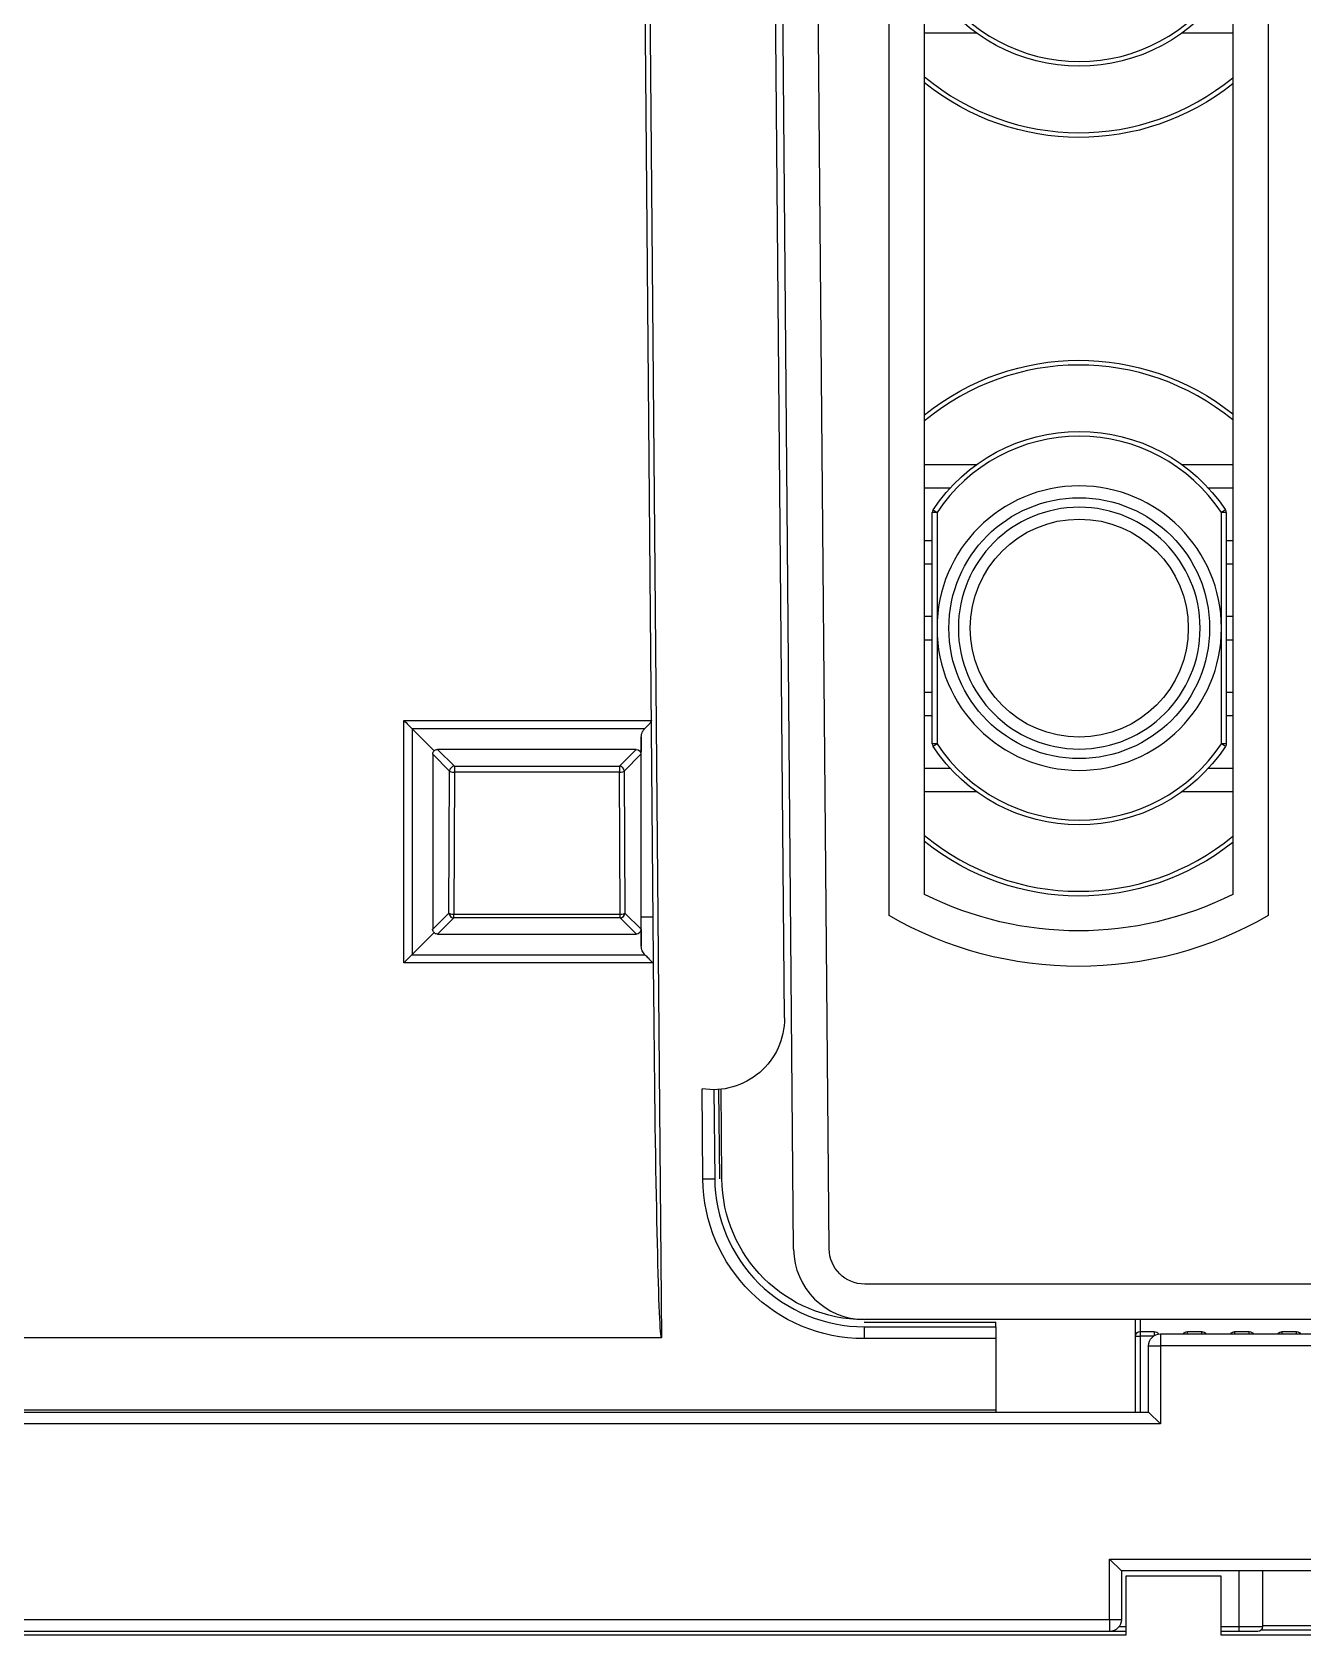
# Model space of a CAD drawing. Header units: millimetres. Extents: x 28 to 2974, y 8 to 3716.
# Drawn here: x 1714.7 to 1768.4, y 1274.6 to 1342.2 of the extents above; entities that cross this region are included whole.
import ezdxf

# ---------------------------------------------------------------- set-up
doc = ezdxf.new("R2010")
doc.units = ezdxf.units.MM
doc.layers.add('1LINE', color=7, linetype='CONTINUOUS')

msp = doc.modelspace()

# ---------------------------------------------------------------- linework, layer by layer
at = {"layer": '1LINE', "linetype": 'Continuous'}
for p, q in [((1746.865, 1290.875), (1746.176, 1369.875)), ((1748.365, 1290.888), (1747.676, 1369.888)), ((1740.97, 1301.445), (1740.435, 1362.816)), ((1740.635, 1362.817), (1741.295, 1287.132)), ((1750.891, 1304.945), (1750.891, 1361.758)), ((1766.891, 1361.758), (1766.891, 1304.945)), ((1752.391, 1305.84), (1752.391, 1360.863)), ((1765.391, 1360.863), (1765.391, 1305.84)), ((1746.477, 1300.629), (1745.999, 1355.494)), ((1754.584, 1342.17), (1752.391, 1342.17)), ((1765.391, 1342.17), (1763.247, 1342.17)), ((1752.391, 1323.97), (1754.584, 1323.97)), ((1763.247, 1323.97), (1765.391, 1323.97)), ((1753.46, 1322.97), (1752.391, 1322.97)), ((1765.391, 1322.97), (1764.371, 1322.97)), ((1752.716, 1312.19), (1752.716, 1321.95)), ((1752.916, 1321.95), (1752.716, 1321.95)), ((1752.749, 1322.061), (1752.916, 1321.95)), ((1752.916, 1321.95), (1752.916, 1317.07)), ((1765.082, 1322.061), (1764.916, 1321.95)), ((1765.116, 1321.95), (1764.916, 1321.95)), ((1764.916, 1317.07), (1764.916, 1321.95)), ((1765.116, 1321.95), (1765.116, 1312.19)), ((1752.391, 1320.77), (1752.716, 1320.77)), ((1765.116, 1320.77), (1765.391, 1320.77)), ((1752.716, 1319.77), (1752.391, 1319.77)), ((1765.391, 1319.77), (1765.116, 1319.77)), ((1752.391, 1317.57), (1752.716, 1317.57)), ((1765.116, 1317.57), (1765.391, 1317.57)), ((1752.716, 1316.57), (1752.391, 1316.57)), ((1752.916, 1317.07), (1752.916, 1312.19)), ((1764.916, 1312.19), (1764.916, 1317.07)), ((1765.391, 1316.57), (1765.116, 1316.57)), ((1752.391, 1314.37), (1752.716, 1314.37)), ((1765.116, 1314.37), (1765.391, 1314.37)), ((1752.716, 1313.37), (1752.391, 1313.37)), ((1765.391, 1313.37), (1765.116, 1313.37)), ((1731.701, 1311.897), (1730.771, 1312.827)), ((1731.641, 1311.756), (1731.64, 1304.366)), ((1732.354, 1311.044), (1731.641, 1311.756)), ((1740.23, 1311.956), (1731.841, 1311.956)), ((1731.841, 1311.956), (1732.554, 1311.244)), ((1739.518, 1311.244), (1740.23, 1311.956)), ((1740.426, 1311.753), (1739.718, 1311.044)), ((1740.43, 1311.956), (1740.426, 1311.753)), ((1752.916, 1312.19), (1752.716, 1312.19)), ((1752.916, 1312.19), (1752.749, 1312.08)), ((1765.116, 1312.19), (1764.916, 1312.19)), ((1765.082, 1312.08), (1764.916, 1312.19)), ((1732.327, 1305.054), (1732.354, 1311.044)), ((1732.554, 1311.244), (1739.518, 1311.244)), ((1739.718, 1311.044), (1739.744, 1305.054)), ((1752.391, 1311.17), (1753.46, 1311.17)), ((1764.371, 1311.17), (1765.391, 1311.17)), ((1732.554, 1310.995), (1732.527, 1305.005)), ((1739.518, 1310.995), (1732.554, 1310.995)), ((1739.544, 1305.005), (1739.518, 1310.995)), ((1754.584, 1310.17), (1752.391, 1310.17)), ((1765.391, 1310.17), (1763.247, 1310.17)), ((1731.64, 1304.366), (1732.327, 1305.054)), ((1732.527, 1304.854), (1732.527, 1305.005)), ((1732.527, 1305.005), (1739.544, 1305.005)), ((1739.544, 1304.854), (1739.544, 1305.005)), ((1739.744, 1305.054), (1740.428, 1304.37)), ((1732.527, 1304.854), (1731.84, 1304.166)), ((1739.544, 1304.854), (1732.527, 1304.854)), ((1740.232, 1304.166), (1739.544, 1304.854)), ((1740.428, 1304.37), (1740.432, 1304.166)), ((1731.639, 1304.166), (1730.767, 1303.294)), ((1731.639, 1304.166), (1731.699, 1304.226)), ((1731.84, 1304.166), (1740.232, 1304.166)), ((1743.037, 1293.842), (1743.003, 1297.64)), ((1743.504, 1297.603), (1743.537, 1293.846)), ((1743.704, 1297.611), (1743.737, 1293.848)), ((1743.839, 1293.849), (1743.806, 1297.621)), ((1807.921, 1289.401), (1749.865, 1289.401)), ((1749.836, 1287.801), (1755.391, 1287.801)), ((1749.836, 1287.601), (1749.836, 1287.101)), ((1749.836, 1287.601), (1755.391, 1287.601)), ((1807.921, 1287.901), (1749.865, 1287.901)), ((1755.391, 1287.601), (1755.391, 1287.801)), ((1755.391, 1287.601), (1755.391, 1287.101)), ((1761.283, 1287.201), (1761.283, 1287.901)), ((1761.483, 1287.901), (1761.483, 1287.401)), ((1761.483, 1287.401), (1762.083, 1287.401)), ((1761.483, 1287.401), (1761.483, 1287.201)), ((1762.083, 1287.401), (1762.083, 1287.23)), ((1763.483, 1287.401), (1764.083, 1287.401)), ((1763.483, 1287.301), (1763.483, 1287.401)), ((1764.083, 1287.301), (1764.083, 1287.401)), ((1765.483, 1287.301), (1765.483, 1287.401)), ((1765.483, 1287.401), (1766.083, 1287.401)), ((1766.083, 1287.301), (1766.083, 1287.401)), ((1767.483, 1287.401), (1768.083, 1287.401)), ((1767.483, 1287.301), (1767.483, 1287.401)), ((1768.083, 1287.301), (1768.083, 1287.401)), ((1741.095, 1287.143), (1741.284, 1287.143)), ((1755.391, 1287.101), (1749.836, 1287.101)), ((1755.391, 1287.101), (1755.391, 1284.101)), ((1761.283, 1287.201), (1761.483, 1287.201)), ((1761.283, 1284.001), (1761.283, 1287.201)), ((1762.041, 1287.201), (1761.483, 1287.201)), ((1761.483, 1287.201), (1761.483, 1284.001)), ((1761.841, 1284.001), (1761.841, 1286.801)), ((1762.341, 1287.301), (1775.641, 1287.301)), ((1762.341, 1287.301), (1762.341, 1286.801)), ((1775.641, 1286.801), (1762.341, 1286.801)), ((1762.341, 1286.801), (1762.341, 1283.501)), ((1700.893, 1284.101), (1755.391, 1284.101)), ((1707.543, 1284.001), (1761.841, 1284.001)), ((1755.391, 1284.101), (1755.391, 1284.001)), ((1761.841, 1284.001), (1762.341, 1283.501)), ((1762.341, 1283.501), (1707.543, 1283.501)), ((1760.193, 1277.801), (1760.693, 1277.301)), ((1760.193, 1277.801), (1771.543, 1277.801)), ((1760.193, 1275.251), (1760.193, 1277.801)), ((1771.043, 1277.301), (1760.693, 1277.301)), ((1760.693, 1277.301), (1760.693, 1275.251)), ((1765.66, 1274.951), (1765.66, 1277.301)), ((1766.643, 1277.301), (1766.643, 1274.951)), ((1760.893, 1277.101), (1764.893, 1277.101)), ((1760.893, 1274.601), (1760.893, 1277.101)), ((1764.893, 1277.101), (1764.893, 1274.601)), ((1707.543, 1275.251), (1760.193, 1275.251)), ((1760.193, 1275.251), (1760.193, 1274.751)), ((1700.893, 1274.601), (1760.893, 1274.601)), ((1760.193, 1274.751), (1707.543, 1274.751)), ((1760.893, 1274.751), (1760.193, 1274.751)), ((1760.593, 1274.951), (1760.893, 1274.951)), ((1764.893, 1274.951), (1765.66, 1274.951)), ((1765.657, 1274.751), (1764.893, 1274.751)), ((1764.893, 1274.601), (1824.893, 1274.601)), ((1766.443, 1274.751), (1765.657, 1274.751)), ((1765.66, 1274.951), (1766.643, 1274.951)), ((1771.325, 1274.801), (1766.576, 1274.801)), ((1766.644, 1275.001), (1771.11, 1275.001))]:
    msp.add_line(p, q, dxfattribs=at)
at = {"layer": '1LINE', "linetype": 'Continuous', "extrusion": (0, 0, -1)}
for radius in [6, 5.1]:
    msp.add_circle((-1758.916, 1317.07), radius, dxfattribs=at)
at = {"layer": '1LINE', "linetype": 'Continuous'}
for radius in [5.5, 4.6]:
    msp.add_circle((1758.916, 1317.07), radius, dxfattribs=at)
for centre, radius, start, end in [((1758.916, 1348.17), 7.2, 213.55731, 326.44269), ((1758.916, 1348.17), 10.2, 230.23054, 309.40513), ((1758.916, 1317.97), 10.2, 50.59485, 129.76944), ((1758.916, 1317.97), 7.2, 33.55731, 146.44269), ((1752.916, 1321.95), 0.2, 146.44269, 180), ((1764.916, 1321.95), 0.2, 0, 33.55731), ((1752.916, 1312.19), 0.2, 180, 213.55731), ((1758.916, 1316.17), 7.2, 213.55731, 326.44269), ((1758.916, 1316.17), 10.2, 230.23054, 309.40513), ((1749.865, 1290.901), 3, 180.5, 270)]:
    msp.add_arc(centre, radius, start, end, dxfattribs=at)
at = {"layer": '1LINE', "linetype": 'Continuous', "extrusion": (0, 0, -1)}
for centre, radius, start, end in [((-1758.916, 1348.17), 7.4, 213.55731, 326.44269), ((-1758.916, 1348.17), 10.4, 231.49466, 308.8579), ((-1758.916, 1317.97), 10.4, 51.1421, 128.50534), ((-1758.916, 1317.97), 7.4, 33.55731, 146.44269), ((-1758.916, 1316.17), 7.4, 213.55731, 326.44269), ((-1764.916, 1312.19), 0.2, 180, 213.55731), ((-1758.916, 1316.17), 10.4, 231.49466, 308.8579), ((-1758.891, 1318.801), 16, 240, 300), ((-1743.478, 1300.602), 3, 179.5, 279.09407), ((-1749.836, 1293.901), 6.8, 270, 359.5), ((-1749.839, 1293.901), 6, 270, 359.5), ((-1749.865, 1290.901), 1.5, 270, 359.50012), ((-1762.083, 1287.201), 0.2, 90, 152.16592), ((-1763.483, 1287.201), 0.2, 30.00129, 90), ((-1764.083, 1287.201), 0.2, 90, 149.99871), ((-1765.483, 1287.201), 0.2, 30.00129, 90), ((-1766.083, 1287.201), 0.2, 90, 149.99871), ((-1767.483, 1287.201), 0.2, 30.00129, 90), ((-1768.083, 1287.201), 0.2, 90, 149.99871), ((-1762.341, 1286.801), 0.5, 0, 90), ((-1760.193, 1275.251), 0.5, 180, 270)]:
    msp.add_arc(centre, radius, start, end, dxfattribs=at)
at = {"layer": '1LINE', "linetype": 'Continuous', "extrusion": (6.12303e-17, -3.74928e-33, -1)}
for centre, radius, start, end in [((-1758.891, 1318.801), 14.5, 243.36688, 296.63312), ((-1761.483, 1287.201), 0.2, 0, 90), ((-1766.443, 1274.951), 0.2, 180, 270)]:
    msp.add_arc(centre, radius, start, end, dxfattribs=at)
at = {"layer": '1LINE', "linetype": 'Continuous', "extrusion": (0, 0, -1)}
for centre, major_axis, ratio, start_param, end_param in [((1731.845, 1311.753), (0.189, -0.078), 0.975625, 2.756038, 3.5418), ((1731.845, 1311.753), (0.08, -0.188), 0.975958, 2.749698, 3.534427), ((1740.226, 1311.753), (0.08, 0.188), 0.975958, 5.890351, 7.460326), ((1731.843, 1304.37), (0.188, 0.081), 0.975609, 2.757152, 3.541189), ((1740.228, 1304.37), (0.08, -0.188), 0.975281, 5.105721, 6.675688), ((1731.843, 1304.37), (0.08, 0.188), 0.975281, 2.749093, 3.535541), ((1741.17, 1301.445), (0.125, -14.323), 0.013963, 0.054205, 1.570918)]:
    msp.add_ellipse(centre, major_axis=major_axis, ratio=ratio, start_param=start_param, end_param=end_param, dxfattribs=at)
at = {"layer": '1LINE', "linetype": 'Continuous'}
for centre, major_axis, ratio, start_param, end_param in [((1732.554, 1311.044), (0.141, 0.141), 0.999696, 0.785371, 2.355863), ((1732.554, 1311.044), (0.2, -0.001), 0.245896, 3.159599, 4.713476), ((1732.554, 1311.044), (0, 0.2), 0.000002, 0.017447, 1.819243), ((1739.518, 1311.044), (0, 0.2), 0.000002, 0.017447, 1.819243), ((1739.518, 1311.044), (0.141, -0.141), 0.999696, 0.78573, 2.356222), ((1739.518, 1311.044), (0.2, 0.001), 0.245896, 4.711298, 6.265179), ((1732.527, 1305.054), (0.2, -0.001), 0.245896, 3.159599, 4.713476), ((1732.527, 1305.054), (-0.141, 0.141), 0.999695, 0.785554, 2.356039), ((1739.544, 1305.054), (0.2, 0.001), 0.245896, 4.711298, 6.265179), ((1739.544, 1305.054), (-0.141, -0.141), 0.999695, 0.785547, 2.356045), ((1740.941, 1304.873), (0.5, 0), 0.013956, 1.570793, 3.124138), ((1743.037, 1293.842), (0.5, 0.004), 0.000006, 4.712389, 6.283185), ((1762.341, 1286.801), (-0.5, 0), 0.000006, 0, 1.570796), ((1760.193, 1275.251), (-0.5, 0), 0.000006, 1.570796, 3.141593), ((1765.657, 1274.951), (0, 0.2), 0.017452, 3.141593, 4.712389)]:
    msp.add_ellipse(centre, major_axis=major_axis, ratio=ratio, start_param=start_param, end_param=end_param, dxfattribs=at)
for points, knots in [([(1730.417, 1302.946), (1730.417, 1303.28), (1730.417, 1303.613), (1730.418, 1305.279), (1730.418, 1306.613), (1730.419, 1309.691), (1730.419, 1311.435), (1730.42, 1313.18)], [0, 0, 0, 0, 0.097705, 0.097705, 0.488525, 0.488525, 1, 1, 1, 1]), ([(1730.42, 1313.18), (1730.753, 1313.18), (1731.086, 1313.18), (1732.753, 1313.18), (1734.086, 1313.18), (1737.236, 1313.18), (1739.052, 1313.18), (1740.868, 1313.18)], [0, 0, 0, 0, 0.095709, 0.095709, 0.478546, 0.478546, 1, 1, 1, 1]), ([(1730.42, 1313.18), (1730.483, 1313.117), (1730.608, 1312.991), (1730.717, 1312.881), (1730.771, 1312.827)], [0, 0, 0, 0, 0.507332, 1, 1, 1, 1]), ([(1740.868, 1313.18), (1740.868, 1313.171), (1740.866, 1313.161), (1740.856, 1313.134), (1740.845, 1313.117), (1740.785, 1313.036), (1740.728, 1312.979), (1740.643, 1312.89), (1740.611, 1312.856), (1740.581, 1312.825)], [0, 0, 0, 0, 0.057479, 0.057479, 0.179143, 0.179143, 0.67923, 0.67923, 1, 1, 1, 1]), ([(1740.439, 1312.478), (1740.44, 1312.556), (1740.459, 1312.635), (1740.518, 1312.749), (1740.546, 1312.789), (1740.581, 1312.825)], [0, 0, 0, 0, 0.640964, 0.640964, 1, 1, 1, 1]), ([(1740.441, 1304.873), (1740.441, 1305.207), (1740.44, 1305.54), (1740.44, 1307.206), (1740.44, 1308.54), (1740.439, 1310.741), (1740.439, 1311.61), (1740.439, 1312.478)], [0, 0, 0, 0, 0.131483, 0.131483, 0.657416, 0.657416, 1, 1, 1, 1]), ([(1740.441, 1303.649), (1740.441, 1303.982), (1740.441, 1304.315), (1740.441, 1304.724), (1740.441, 1304.798), (1740.441, 1304.873)], [0, 0, 0, 0, 0.816631, 0.816631, 1, 1, 1, 1]), ([(1740.593, 1303.292), (1740.544, 1303.341), (1740.507, 1303.397), (1740.456, 1303.517), (1740.442, 1303.583), (1740.441, 1303.649)], [0, 0, 0, 0, 0.477618, 0.477618, 1, 1, 1, 1]), ([(1730.767, 1303.294), (1730.723, 1303.251), (1730.614, 1303.145), (1730.491, 1303.021), (1730.417, 1302.946)], [0, 0, 0, 0, 0.404761, 1, 1, 1, 1]), ([(1740.593, 1303.292), (1740.636, 1303.249), (1740.742, 1303.142), (1740.867, 1303.019), (1740.941, 1302.946)], [0, 0, 0, 0, 0.405168, 1, 1, 1, 1]), ([(1743.537, 1293.846), (1743.551, 1292.206), (1744.236, 1290.582), (1746.566, 1288.272), (1748.196, 1287.601), (1749.836, 1287.601)], [0, 0, 0, 0, 0.5, 0.5, 1, 1, 1, 1]), ([(1741.295, 1287.132), (1741.162, 1287.132), (1741.029, 1287.132), (1740.362, 1287.132), (1739.829, 1287.132), (1737.162, 1287.132), (1735.029, 1287.132), (1724.362, 1287.132), (1715.829, 1287.132), (1707.145, 1287.132), (1706.994, 1287.132), (1702.577, 1287.132), (1698.31, 1287.132), (1692.977, 1287.132), (1691.91, 1287.132), (1690.36, 1287.132), (1689.876, 1287.132), (1689.392, 1287.132)], [0, 0, 0, 0, 0.007707, 0.007707, 0.038533, 0.038533, 0.16184, 0.16184, 0.655065, 0.655065, 0.663767, 0.663767, 0.91038, 0.91038, 0.972033, 0.972033, 1, 1, 1, 1]), ([(1741.295, 1287.132), (1741.295, 1287.133), (1741.294, 1287.134), (1741.29, 1287.137), (1741.287, 1287.14), (1741.284, 1287.143)], [0, 0, 0, 0, 0.184148, 0.184148, 1, 1, 1, 1])]:
    msp.add_open_spline(points, degree=3, knots=knots, dxfattribs=at)
for points, degree in [([(1730.77, 1312.827), (1730.769, 1309.649), (1730.769, 1306.472), (1730.768, 1303.295)], 3), ([(1740.581, 1312.825), (1737.312, 1312.825), (1734.042, 1312.825), (1730.773, 1312.825)], 3), ([(1740.439, 1312.478), (1740.436, 1312.304), (1740.433, 1312.13), (1740.43, 1311.956)], 3), ([(1740.432, 1304.166), (1740.435, 1303.994), (1740.438, 1303.821), (1740.441, 1303.649)], 3), ([(1740.941, 1302.946), (1730.417, 1302.946)], 1), ([(1730.767, 1303.292), (1734.042, 1303.292), (1737.318, 1303.292), (1740.593, 1303.292)], 3), ([(1689.392, 1287.143), (1741.095, 1287.143)], 1)]:
    msp.add_open_spline(points, degree=degree, dxfattribs=at)

doc.saveas('drawing.dxf')
